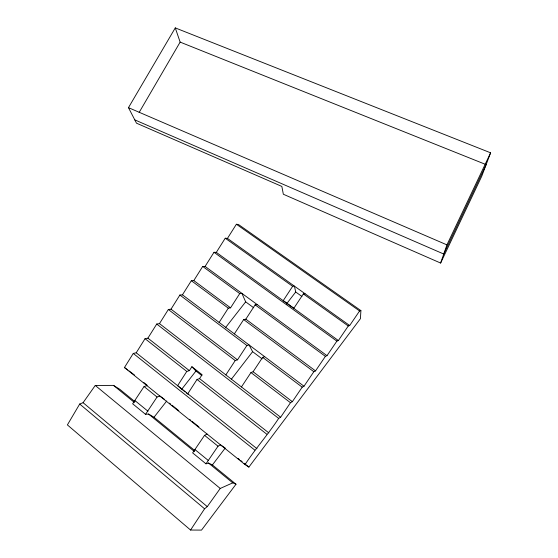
<?xml version="1.0" encoding="UTF-8"?>
<svg xmlns="http://www.w3.org/2000/svg" width="558" height="558" viewBox="0 0 558 558"><rect width="100%" height="100%" fill="white"/><g stroke="black" fill="none" stroke-linecap="round" stroke-linejoin="round"><path stroke-width="0.84" d="M360.907 310.618L360.419 318.681L248.882 467.088L245.004 464.577L124.455 367.527L133.271 353.43L136.215 352.789L145.045 338.685L147.891 338.148L156.735 324.038L159.483 323.612L280.639 417.238L290.474 402.723L292.35 401.676L302.199 387.161L303.984 386.234L313.84 371.705L315.528 370.896L325.398 356.353L326.995 355.669L336.872 341.119L338.378 340.547L348.269 325.984L349.685 325.53L359.582 310.959L360.907 310.618L238.51 224.532L236.383 224.246L227.448 238.399L225.237 238.217L216.309 252.369L214.007 252.279L205.093 266.424L202.707 266.438L193.807 280.576L191.331 280.695L182.445 294.826L179.878 295.043L171.006 309.167L168.342 309.495L159.483 323.612M440.618 263.048L446.937 244.871L490.608 152.815L175.275 27.9L128.473 107.659L136.501 123.185L281.853 186.428L283.338 194.24L440.618 263.048L481.735 176.251L490.608 152.815M139.158 112.409L180.136 42.101L175.275 27.9M134.966 401.697L119.824 389.324L113.504 385.397L95.258 385.445L83.086 402.688L79.696 404.034L67.392 424.91L190.564 530.037L201.522 530.1L236.006 484.218L212.396 464.94L208.483 463.028L205.993 463.824L192.636 452.887L204.556 435.338L207.081 434.047M194.819 450.578L154.008 417.251L148.554 414.043L145.54 414.336L132.651 403.79L144.062 386.541L146.963 385.648M145.54 414.336L157.063 397.031L159.888 396.047L164.68 399.493M187.781 393.739L197.023 379.468L199.548 378.617L202.094 374.697L191.889 366.732L189.371 370.645L186.777 371.433L177.618 385.669L185.068 391.835M219.127 322.412L228.299 308.156L230.552 307.842L239.738 293.578L241.9 293.369L245.666 301.85L253.716 307.765M234.367 333.879L243.665 319.574L245.82 319.169L255.125 304.856L257.182 304.563M225.851 374.892L235.232 360.552L237.478 359.847L246.873 345.5L249.028 344.9L252.607 351.673L262.211 358.913M301.927 296.458L295.705 292.008L294.436 286.149L292.643 286.31L283.248 300.609L293.857 308.274L303.336 293.933L305.052 293.717M190.564 530.037L204.577 508.791L207.269 506.622L220.229 488.452L232.742 482.858L236.006 484.218M241.447 386.945L250.954 372.556L253.095 371.754L262.623 357.357L264.673 356.667M205.993 463.824L218.032 446.205L220.466 444.824L225.23 448.053L212.396 464.94M245.004 464.577C255.585 448.527 268.077 434.445 278.665 418.402L280.639 417.238M286.352 304.131L295.705 292.008M231.368 379.231L252.607 351.673M181.755 389.205L195.956 371.014L191.889 366.732M154.008 417.251L166.737 400.972M225.341 327.853L245.666 301.85M180.136 42.101L486.137 164.624L443.75 254.036L134.799 119.886M128.473 107.659L446.937 244.871M236.383 224.246L359.582 310.959M227.448 238.399L349.685 325.53M225.237 238.217L292.643 286.31M303.336 293.933L348.269 325.984M216.309 252.369L338.378 340.547M214.007 252.279L336.872 341.119M205.093 266.424L326.995 355.669M202.707 266.438L239.738 293.578M255.125 304.856L325.398 356.353M124.455 367.527L127.803 369.975M129.135 370.951L134.457 374.997M193.807 280.576L230.552 307.842M245.82 319.169L315.528 370.896M191.331 280.695L228.299 308.156M243.665 319.574L313.84 371.705M182.445 294.826L303.984 386.234M179.878 295.043L246.873 345.5M262.623 357.357L302.199 387.161M171.006 309.167L237.478 359.847M253.095 371.754L292.35 401.676M168.342 309.495L235.232 360.552M250.954 372.556L290.474 402.723M156.735 324.038L278.665 418.402M195.956 371.014L201.926 375.68M147.891 338.148L189.371 370.645M199.548 378.617L268.844 432.903M145.045 338.685L186.777 371.433M197.023 379.468L266.773 434.194M136.215 352.789L256.966 448.681M186.393 392.888L188.374 394.464M133.271 353.43L254.797 450.104M143.692 382.425L146.991 385.083M169.416 403.134L170.755 404.208M172.101 405.289L178.797 410.681M189.525 419.316L190.864 420.39M192.203 421.471L198.906 426.87M238.071 458.383L239.417 459.471M240.77 460.559L242.123 461.647M244.153 463.28L248.882 467.088M144.062 386.541L157.063 397.031M204.556 435.338L218.032 446.205M135.085 400.7L147.982 411.225M195.091 449.685L208.455 460.594M113.504 385.397L134.422 402.492M148.554 414.043L194.575 451.659M208.483 463.028L232.742 482.858M95.258 385.445L220.229 488.452M83.086 402.688L207.269 506.622M79.696 404.034L204.577 508.791"/></g></svg>
